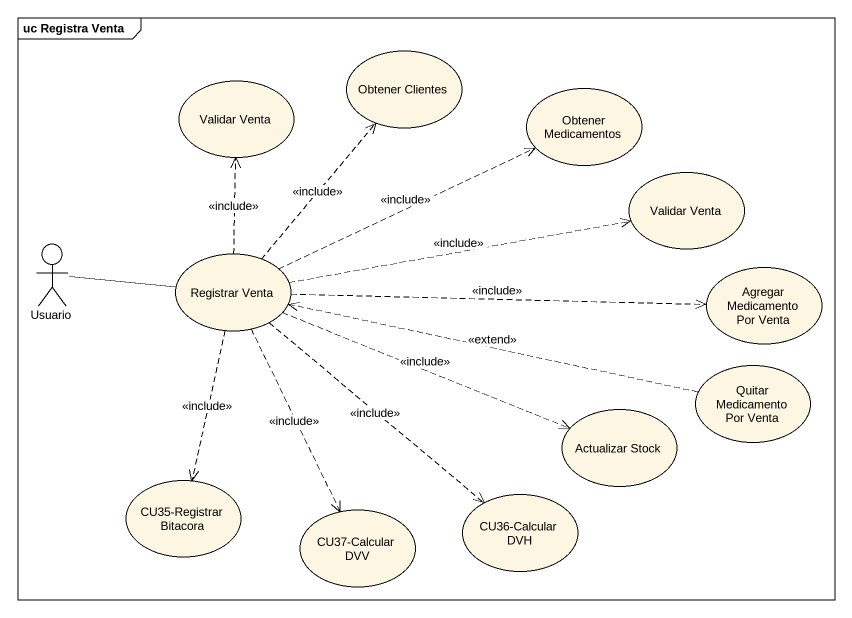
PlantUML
@startuml
mainframe uc Registra Venta
usecase "Obtener Clientes" as Obtener_Clientes
usecase "Validar Venta" as Validar_Venta
usecase "Obtener Medicamentos" as Obtener_Medicamentos
usecase "Validar Venta" as Validar_Venta_2
actor Usuario
usecase "Registrar Venta" as Registrar_Venta
usecase "Agregar Medicamento Por Venta" as Agregar_Medicamento_Por
usecase "Quitar Medicamento Por Venta" as Quitar_Medicamento_Por_Venta
usecase "Actualizar Stock" as Actualizar_Stock
usecase "CU35-Registrar Bitacora" as CU35_Registrar_Bitacora
usecase "CU37-Calcular DVV" as CU37_Calcular_DVV
usecase "CU36-Calcular DVH" as CU36_Calcular_DVH
Usuario -right- Registrar_Venta
Registrar_Venta .up.> Obtener_Clientes : <<include>>
Registrar_Venta .up.> Validar_Venta : <<include>>
Registrar_Venta .right.> Obtener_Medicamentos : <<include>>
Registrar_Venta .right.> Validar_Venta_2 : <<include>>
Registrar_Venta .right.> Agregar_Medicamento_Por : <<include>>
Registrar_Venta .right.> Actualizar_Stock : <<include>>
Registrar_Venta ..> CU35_Registrar_Bitacora : <<include>>
Registrar_Venta ..> CU37_Calcular_DVV : <<include>>
Registrar_Venta ..> CU36_Calcular_DVH : <<include>>
Quitar_Medicamento_Por_Venta .left.> Registrar_Venta : <<extend>>
@enduml
